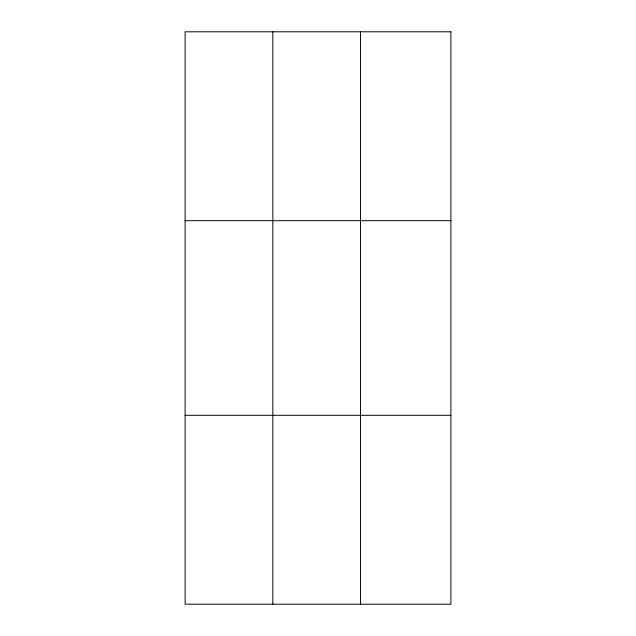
<?xml version="1.0" encoding="UTF-8"?>
<svg xmlns="http://www.w3.org/2000/svg" width="636" height="636" viewBox="0 0 636 636"><rect width="100%" height="100%" fill="white"/><g stroke="black" fill="none" stroke-linecap="round" stroke-linejoin="round"><path stroke-width="0.95" d="M360.525 604.2L360.525 31.8M185.116 220.692L450.884 220.692M185.116 415.308L450.884 415.308M272.82 31.8L272.82 604.2M450.884 31.8L450.884 604.2L185.116 604.2L185.116 31.8L450.884 31.8"/></g></svg>
